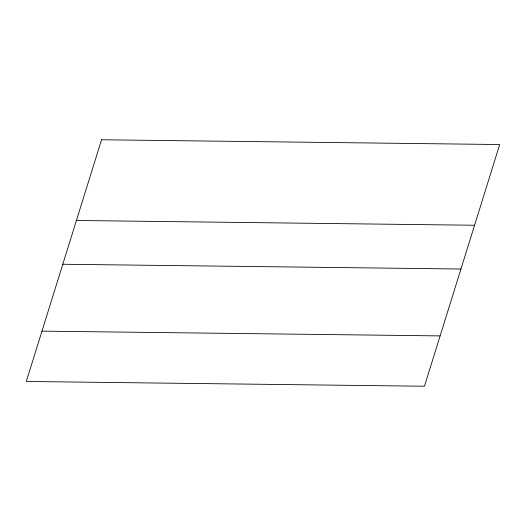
<?xml version="1.0" encoding="UTF-8"?>
<svg xmlns="http://www.w3.org/2000/svg" width="526" height="526" viewBox="0 0 526 526"><rect width="100%" height="100%" fill="white"/><g stroke="black" fill="none" stroke-linecap="round" stroke-linejoin="round"><path stroke-width="0.79" d="M76.421 220.486L474.57 225.253M62.798 264.249L460.94 269.016M41.968 331.137L440.117 335.904M101.551 139.771L26.3 381.468L424.449 386.229L499.7 144.532L101.551 139.771"/></g></svg>
